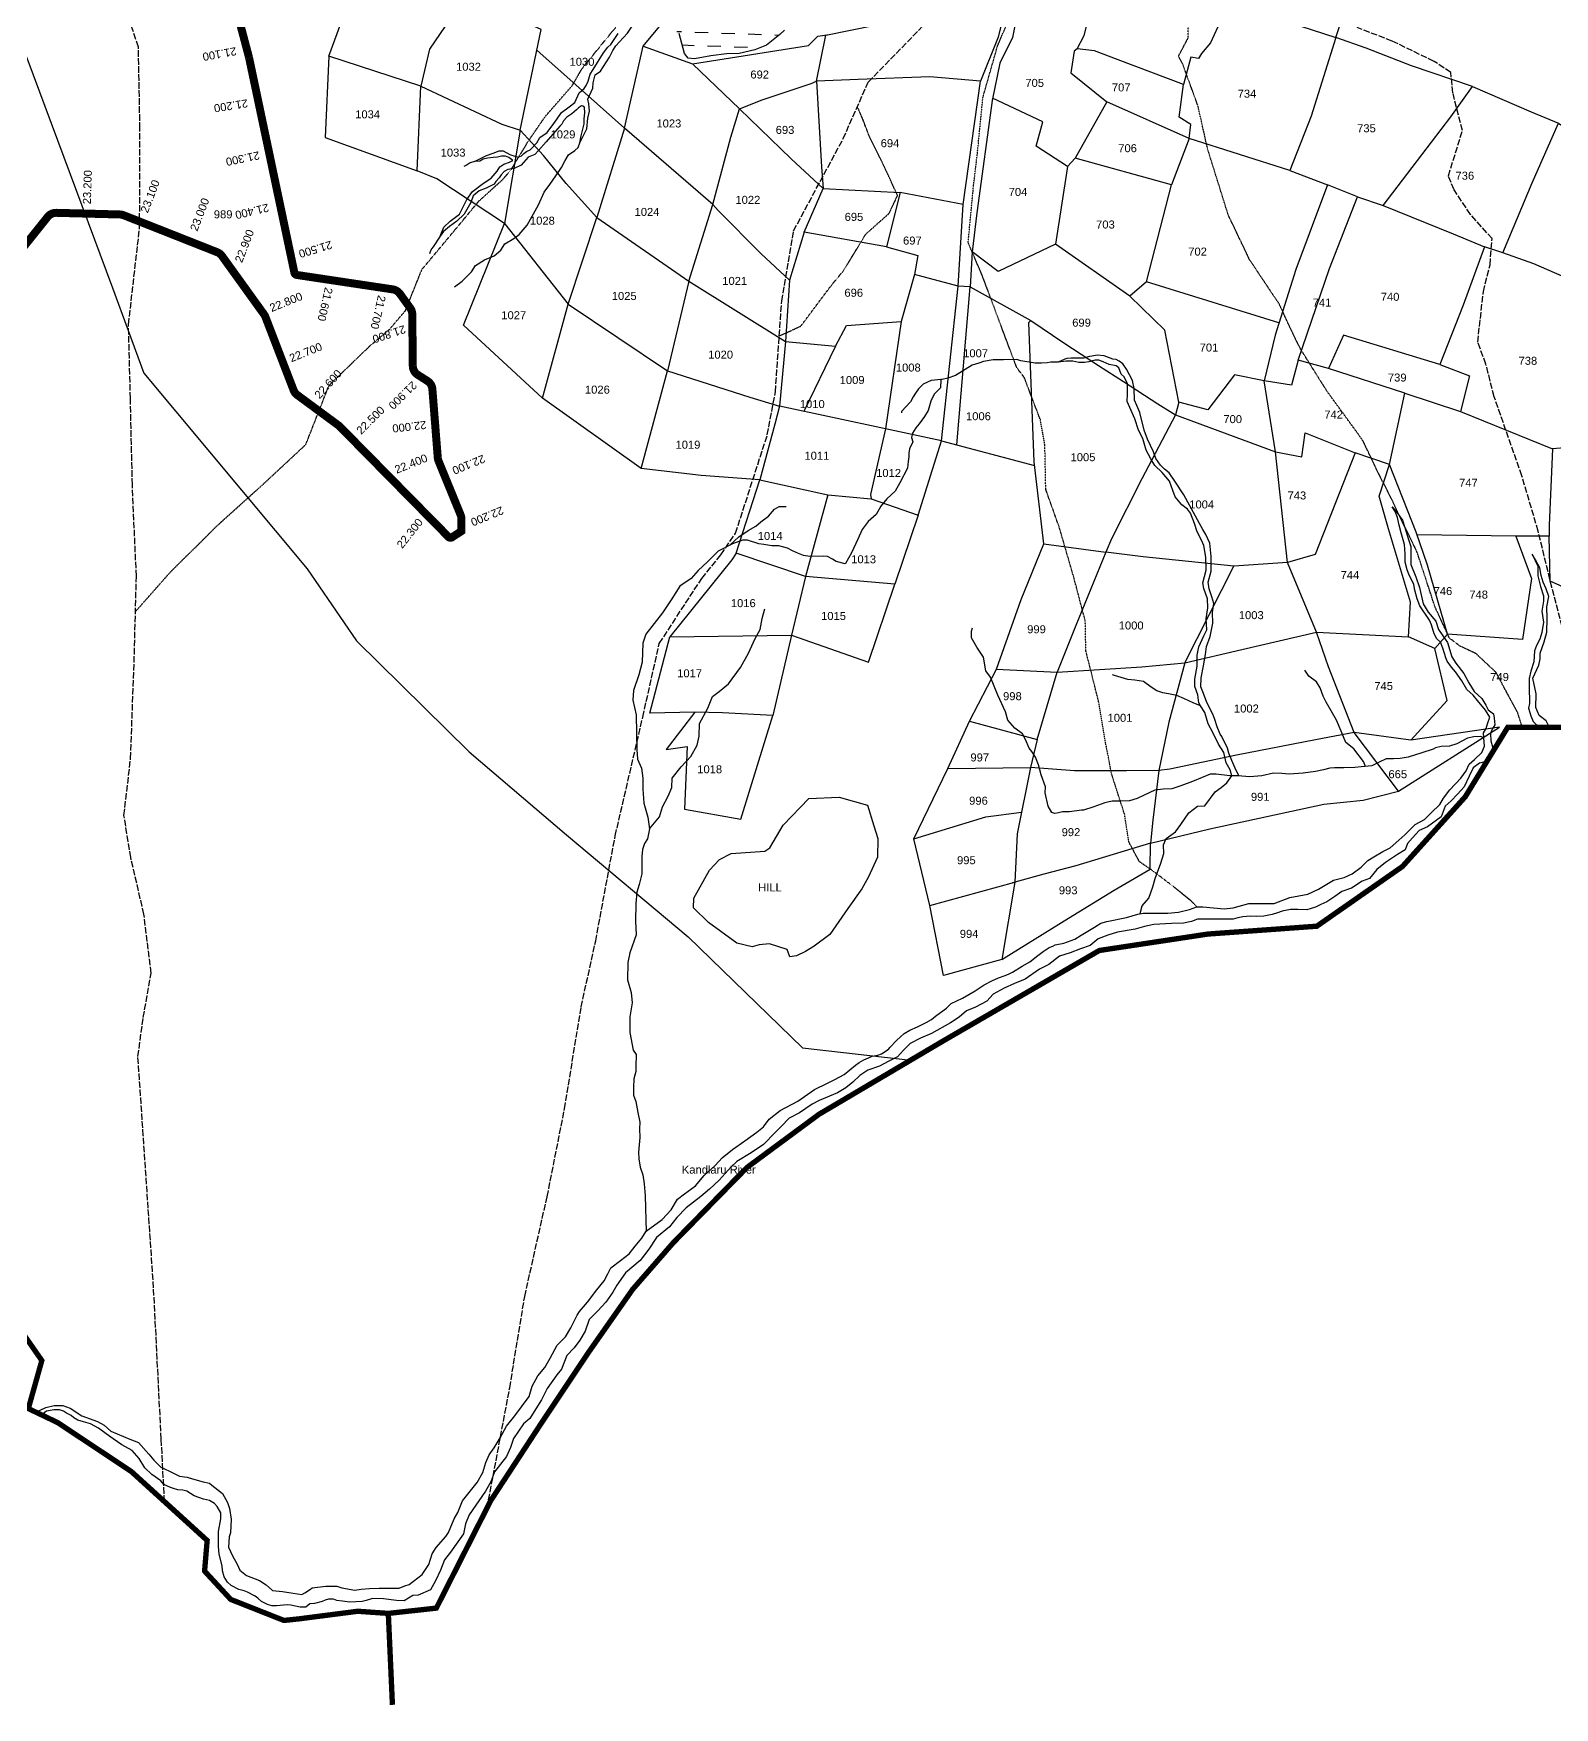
# Model space of a CAD drawing. Header units: inches. Extents: x 339104 to 349025, y 1581789 to 1595836.
# Drawn here: x 343558 to 346409, y 1584113 to 1587250 of the extents above; entities that cross this region are included whole.
import ezdxf

# ---------------------------------------------------------------- set-up
doc = ezdxf.new("R2010")
doc.units = ezdxf.units.IN
doc.header["$MEASUREMENT"] = 0
doc.header["$PDMODE"] = 32
doc.header["$PDSIZE"] = 5
for name, pattern in [('ACAD_ISO02W100', [15, 12, -3]), ('ACAD_ISO03W100', [30, 12, -18]), ('ACAD_ISO07W100', [3, 0, -3]), ('BORDER', [1.75, 0.5, -0.25, 0.5, -0.25, 0, -0.25])]:
    doc.linetypes.add(name, pattern=pattern)
for name, color, linetype in [('BLOCK', 7, 'Continuous'), ('CARTTRACK', 30, 'ACAD_ISO02W100'), ('HILL', 8, 'Continuous'), ('NALA', 4, 'Continuous'), ('SURVEY_BND', 7, 'Continuous'), ('SURVEY_NO', 7, 'Continuous'), ('WATER_BODY', 4, 'Continuous')]:
    doc.layers.add(name, color=color, linetype=linetype)
doc.layers.add('FOOTPATH', color=150, linetype='ACAD_ISO07W100', lineweight=30)
doc.layers.add('VILL_BOUNDARY', color=6, linetype='BORDER', lineweight=30)
doc.styles.get("Standard").update_dxf_attribs({"font": 'arial.ttf'})

msp = doc.modelspace()

# ---------------------------------------------------------------- hatches: boundary and pattern name
at = {"layer": 'WATER_BODY', "linetype": 'ByBlock'}
h = msp.add_hatch(dxfattribs=at)
h.set_pattern_fill('DASH', color=256, scale=200, angle=177.9590255, style=0)
h.paths.add_polyline_path([(345117.9, 1587348.2), (345120.1, 1587379.3), (345116.1, 1587416.2), (345106.7, 1587466.5), (345100.1, 1587486.6), (345087.7, 1587510.3), (345077.3, 1587521.8), (345061.8, 1587536), (345044.9, 1587546.3), (345026.3, 1587560.5), (345002.4, 1587575.2), (344986.1, 1587585.8), (344969.8, 1587595.9), (344962.2, 1587603.1), (344946.4, 1587610.4), (344935.7, 1587611.4), (344916.8, 1587611.5), (344892.6, 1587611.1), (344884.4, 1587606.4), (344847.7, 1587586.6), (344824.9, 1587572.7), (344800.4, 1587559.1), (344791.8, 1587551.2), (344771.8, 1587540.9), (344730.3, 1587517.3), (344712.8, 1587510), (344680.8, 1587494.4), (344642.8, 1587473.4), (344630.1, 1587468.5), (344616.6, 1587459.9), (344599.6, 1587452.4), (344588.4, 1587445.9), (344586.3, 1587440.1), (344586.1, 1587432.3), (344586.1, 1587425.6), (344589.6, 1587418.3), (344595.3, 1587403.3), (344604.8, 1587391.5), (344618.7, 1587376.9), (344640.3, 1587364.4), (344652.1, 1587353.9), (344667, 1587340.2), (344697.8, 1587315.1), (344716.2, 1587292.1), (344731.8, 1587276.2), (344743.8, 1587267.2), (344768.3, 1587250.3), (344778.2, 1587212.4), (344784.9, 1587203.8), (344797.2, 1587202.4), (344827.8, 1587208.2), (344857.2, 1587211.9), (344880.8, 1587212.9), (344910.2, 1587219.3), (344932.1, 1587228.1), (344957.2, 1587248.6), (344965.9, 1587256.3), (344983.6, 1587257), (345013.8, 1587256.7), (345033.8, 1587259.6), (345059.2, 1587266), (345077.2, 1587271.4), (345096.1, 1587280.2), (345106.2, 1587292.6), (345112.2, 1587314.5)])
h.paths.add_polyline_path([(345516.2, 1587515.7), (345519.7, 1587520.5), (345512.8, 1587539.8), (345501.1, 1587543), (345491.2, 1587543.1), (345480.8, 1587539.9), (345475, 1587534.5), (345469.6, 1587528.5), (345461.3, 1587517.1), (345456.9, 1587508.3), (345456.5, 1587500.7), (345458.7, 1587491.2), (345461.6, 1587486.7), (345473, 1587482.9), (345479.3, 1587484.1), (345486.3, 1587486.6), (345490.1, 1587488.2), (345495.9, 1587492.9), (345501.6, 1587496.7), (345504.8, 1587501.5), (345508.9, 1587506.9)])
h.paths.add_polyline_path([(345140.2, 1587286.1, 1), (345157.9, 1587286, 1)])
h.paths.add_polyline_path([(344675.5, 1587421.5), (345083.8, 1587420.2), (345083.9, 1587475.7), (344675.7, 1587477)], flags=24)
h.paths.add_polyline_path([(344827, 1587353.2), (344923.3, 1587352.9), (344923.4, 1587406.8), (344827.2, 1587407.1)], flags=24)

# ---------------------------------------------------------------- linework, layer by layer
at = {"layer": 'BLOCK', "color": 1, "const_width": 15}
msp.add_lwpolyline([(343454.7, 1586744.4), (343584.5, 1586906.6, -0.2348), (343600.6, 1586914.1), (343720, 1586911, -0.087642), (343726.8, 1586909.6), (343902.2, 1586840.3, -0.14357), (343911.1, 1586833.4), (343990, 1586723.8, -0.064372), (343992.5, 1586719.3), (344045.5, 1586581.6, 0.143114), (344052.3, 1586572.7), (344129.6, 1586515.7, -0.039456), (344132, 1586513.6), (344335.9, 1586306.6, 0.355967), (344342.2, 1586305.9), (344359.7, 1586317.3), (344360, 1586340.2, 0.10097), (344358.5, 1586348.1), (344317.1, 1586449.1, -0.077678), (344315.7, 1586455.1), (344305.6, 1586583.6, 0.233949), (344296.5, 1586598.8), (344278, 1586610.7, -0.252181), (344268.9, 1586627.3), (344267.9, 1586723.9, 0.154897), (344264.2, 1586735.4), (344244.6, 1586762.5, 0.201845), (344231.4, 1586770.6), (344051.1, 1586797.7, -0.313026), (344047, 1586801.7), (343962.1, 1587204.3, 0.012977), (343961.9, 1587205.3), (343839.1, 1587667.9, 0.020431)], format="xyb", dxfattribs=at)
at = {"layer": 'BLOCK', "color": 2}
for p in [(343957.2, 1587222.8), (343978.8, 1587125.2), (343999.4, 1587027.4), (343656.2, 1586912.7), (344020, 1586929.5), (343568.3, 1586886.3), (343754, 1586898.9), (343847, 1586862.1), (343928.2, 1586809.7), (344040.6, 1586831.7), (344113.7, 1586788.3), (344212.6, 1586773.4), (343986.6, 1586728.6), (344268.1, 1586704.6), (344024.4, 1586636.3), (344280.5, 1586609.1), (344076.5, 1586554.8), (344153.6, 1586491.6), (344310.5, 1586521.1), (344223.8, 1586420.4), (344327.6, 1586423.6), (344294, 1586349.2), (344359.9, 1586329.8)]:
    msp.add_point(p, dxfattribs=at)
at = {"layer": 'CARTTRACK'}
for points in [[(343803.5, 1584498.6), (343797.4, 1584615.5), (343783, 1584899.2), (343763.7, 1585184.5), (343753.6, 1585333.1), (343763.6, 1585405.8), (343778.4, 1585489.1), (343764.9, 1585599.5), (343740.2, 1585705.6), (343727.5, 1585784.9), (343739.9, 1585891.3), (343747, 1586087), (343750.7, 1586233.1), (343743.2, 1586404.6), (343739.6, 1586566), (343736, 1586704.7), (343756.8, 1586886.6), (343757.4, 1587071.7), (343754.6, 1587224.6), (343741.8, 1587263.5)], [(344408.2, 1584487), (344450.6, 1584712.1), (344478.6, 1584883.2), (344520.7, 1585070.1), (344553.4, 1585235), (344584.5, 1585425.8), (344611.7, 1585549.4), (344648.3, 1585746.4), (344700, 1585969.1), (344731, 1586107), (344810.5, 1586228.8), (344846.4, 1586273.2), (344873.9, 1586313.6), (344933.4, 1586497.8), (344948.7, 1586578.7), (344960.4, 1586748.5), (344982.7, 1586880.2), (345075.6, 1587053.1), (345122.7, 1587159.1), (345225.5, 1587264.6)], [(346625.7, 1585953.7), (346609.7, 1585967.9), (346543.7, 1586006), (346459.1, 1586064.6), (346430.9, 1586109.5), (346404, 1586212.4), (346378.6, 1586317.2), (346347.9, 1586421.3), (346296, 1586569.5), (346280.6, 1586630.3), (346265.2, 1586671.5), (346275.7, 1586766.5), (346288.2, 1586816.6), (346292.1, 1586865.7), (346251.6, 1586911.2), (346220.7, 1586957.3), (346210.1, 1586983.5), (346236.6, 1587068.1), (346218.6, 1587138.7), (346214.5, 1587177.1), (346183.3, 1587197.9), (346104.8, 1587236), (346039.1, 1587261.3)]]:
    msp.add_lwpolyline(points, dxfattribs=at)
at = {"layer": 'FOOTPATH', "ltscale": 0.0001}
for points in [[(346348.7, 1585949.9), (346340.3, 1585976.9), (346299.4, 1586052.9), (346262.1, 1586087.7), (346231.1, 1586102.6), (346212.1, 1586117.1), (346185.1, 1586175.6), (346151.1, 1586279.4), (346119.1, 1586344.9), (346102.6, 1586380), (346076.4, 1586431.7), (346050.3, 1586486.4), (346037.6, 1586504.3), (345983, 1586579.3), (345932.8, 1586659.1), (345913.4, 1586699), (345893.5, 1586742.6), (345837.7, 1586825.9), (345797.5, 1586910.2), (345758.9, 1587033.6), (345740.5, 1587115.4), (345712.3, 1587192.6), (345704.2, 1587207.7), (345722.6, 1587242), (345720.7, 1587320)], [(343749, 1586166.7), (343813.9, 1586240.2), (343903.4, 1586328.9), (343988.7, 1586405.7), (344068.3, 1586479.8), (344111.9, 1586590.7), (344162.2, 1586639.3), (344189.5, 1586665.6), (344223.7, 1586694), (344255.1, 1586730.8), (344286, 1586807.9), (344344.7, 1586878.2), (344393.4, 1586936.8), (344438.6, 1586977.5), (344453.9, 1586996.2), (344486.3, 1587049.7), (344517.1, 1587094.5), (344568, 1587152.9), (344586.4, 1587184.8), (344654.4, 1587268)], [(345738.5, 1585613.4), (345727.7, 1585624.7), (345688.2, 1585656.4), (345656, 1585680.9), (345631.1, 1585698), (345611.1, 1585735.1), (345603.3, 1585786.3), (345578.6, 1585863.3), (345567.2, 1585923), (345555.2, 1585995.4), (345530.6, 1586093.1), (345529.5, 1586149.1), (345507.8, 1586231.7), (345480.7, 1586324.9), (345455.4, 1586396.1), (345453.7, 1586478.8), (345445.4, 1586526.2), (345430.9, 1586564), (345415.2, 1586605.4), (345401.2, 1586623.7), (345382.5, 1586673.3), (345336, 1586797.6), (345309.9, 1586858.2), (345320, 1586964.6), (345326.9, 1587022.4), (345337.6, 1587130.4), (345365.3, 1587227.7), (345380.1, 1587262)], [(344955.9, 1586683.4), (344996.4, 1586701.9), (345052.4, 1586776.7), (345076.3, 1586805.7), (345118.4, 1586874.5), (345161.6, 1586912.9), (345177.7, 1586946.3), (345158.6, 1586988.2), (345143.2, 1587020.2), (345126.2, 1587053.9), (345116.3, 1587079.3), (345112, 1587090.9), (345102.2, 1587113)]]:
    msp.add_lwpolyline(points, dxfattribs=at)
at = {"layer": 'HILL', "ltscale": 0.0001}
msp.add_lwpolyline([(344970.7, 1585533.3), (344937.3, 1585544), (344918.3, 1585541.9), (344904.9, 1585538.6), (344876.5, 1585545.3), (344823, 1585583.9), (344795.2, 1585611.3), (344795.8, 1585629.5), (344824.9, 1585682.3), (344844, 1585702.3), (344865.8, 1585713.4), (344928.8, 1585717.7), (344938.3, 1585724.3), (344963, 1585766.6), (345011.2, 1585816.3), (345068.1, 1585818.9), (345121.1, 1585803.7), (345133.3, 1585765.2), (345140.4, 1585741.2), (345140.3, 1585706.6), (345122.9, 1585669.9), (345110.6, 1585647.1), (345084.2, 1585610), (345050.6, 1585561.7), (345021.5, 1585540), (345005.3, 1585530), (344988, 1585521.7), (344975.7, 1585519.6)], close=True, dxfattribs=at)
at = {"layer": 'NALA'}
for points in [[(344582.1, 1587045.5), (344595.3, 1587071.8), (344596.8, 1587091.6), (344600.2, 1587104.9), (344599.1, 1587118.4), (344597.1, 1587127.1), (344606.3, 1587147.6), (344607.3, 1587157.7), (344610.8, 1587172.6), (344620.9, 1587179.8), (344637.4, 1587205.9), (344644.1, 1587218.2), (344649.8, 1587227.3), (344663.1, 1587241.8), (344671.5, 1587251), (344682.4, 1587267.7), (344684.5, 1587277.8), (344685.8, 1587291.7), (344690.2, 1587300.3), (344693.9, 1587306.2), (344698.6, 1587314.1)], [(344384.3, 1587010.6), (344407.2, 1587021.5), (344419.4, 1587026.2), (344430.5, 1587030.2), (344438.5, 1587030.2), (344451.1, 1587023.7), (344456.5, 1587021.5), (344466.6, 1587018.1), (344472.8, 1587020.6), (344477.1, 1587025.1), (344482.3, 1587028.8), (344488.9, 1587032), (344501.2, 1587045.2), (344507, 1587055), (344520.5, 1587064.7), (344533.1, 1587081.5), (344539.4, 1587090.5), (344547.6, 1587102), (344561.9, 1587112.7), (344572.5, 1587120.9), (344580.5, 1587138.7), (344590.1, 1587146.8), (344593.9, 1587152.7), (344597.8, 1587161.1), (344601.5, 1587173.8), (344607.2, 1587182.4), (344626.1, 1587213.9), (344634.3, 1587224.5), (344640.4, 1587229.6), (344653.8, 1587250.3)], [(344347, 1586775.4), (344361.5, 1586786.1), (344378.7, 1586803.2), (344386.5, 1586815.1), (344403.3, 1586825.8), (344421.2, 1586833.2), (344433.9, 1586844.3), (344441.3, 1586856.1), (344458.5, 1586865.8), (344468.2, 1586873.5), (344483.1, 1586890.8), (344504.7, 1586928.8), (344515.1, 1586952.6), (344525.7, 1586967.2), (344536.8, 1586983.5), (344547.4, 1586999.3), (344554.7, 1587012.2), (344560.6, 1587022.9), (344572.7, 1587030.7), (344578.7, 1587036.4), (344582.1, 1587045.5), (344584.4, 1587058.7), (344590, 1587080.8), (344590.1, 1587090.5), (344591.1, 1587101.2), (344590.5, 1587111.9), (344587.9, 1587114), (344585, 1587114.4), (344579.4, 1587111.1), (344575.7, 1587107), (344567.2, 1587099.4), (344557.5, 1587093.2), (344551.5, 1587086.3), (344548.2, 1587080.1), (344544.6, 1587076.2), (344518.9, 1587047.3), (344504.4, 1587030.7), (344497.4, 1587023.1), (344485.2, 1587018.2), (344471.9, 1587003.5), (344458.9, 1586996.9), (344447.1, 1586995.1), (344440.3, 1586991.8), (344434.7, 1586985.3), (344430.6, 1586979.5), (344424.6, 1586973.1), (344421.5, 1586967.8), (344406.4, 1586960.4), (344393.1, 1586955.1), (344382.3, 1586945.8), (344377.9, 1586933.2), (344365.4, 1586911.7), (344351.6, 1586898.3), (344337.7, 1586888.5), (344326.5, 1586878.9), (344320.2, 1586870.2), (344307.2, 1586850.6), (344303.9, 1586846.6), (344301.7, 1586840.8), (344300.2, 1586837)], [(344320.2, 1586870.2), (344327, 1586887), (344338.9, 1586898.6), (344356.3, 1586911.3), (344370.4, 1586938.9), (344380.6, 1586954), (344401.6, 1586969.5), (344415.7, 1586979), (344426.8, 1586992.2), (344432, 1587000.3), (344439.8, 1587005.2), (344450.3, 1587009), (344456.1, 1587011.9), (344453.9, 1587014.2), (344448.8, 1587017.7), (344442.5, 1587020.4), (344435.2, 1587020.5), (344427.4, 1587018.7), (344419.6, 1587018), (344408.8, 1587016.8), (344400.6, 1587014.4), (344394.7, 1587010.8), (344384.3, 1587010.6), (344376.6, 1587007.9), (344370.8, 1587004.3), (344364.4, 1587001)], [(345632.6, 1585600.7), (345636.4, 1585615.5), (345648.4, 1585629.7), (345656.3, 1585651), (345660.5, 1585666.4), (345671.3, 1585695.5), (345676.6, 1585713.1), (345676.2, 1585729.5), (345681.3, 1585741.4), (345698.6, 1585754), (345708.9, 1585767.5), (345723.4, 1585789.9), (345740, 1585802), (345753.5, 1585802.8), (345773, 1585829.1), (345784.4, 1585836.9), (345794.6, 1585845.6), (345804.1, 1585859), (345801.1, 1585870.1), (345793.3, 1585883), (345789.2, 1585902.6), (345779.5, 1585918.4), (345769.2, 1585938.8), (345759.9, 1585956.3), (345753.4, 1585977.8), (345745.2, 1585990.1), (345742.6, 1585996), (345740.2, 1586010.9), (345735, 1586026.6), (345734.9, 1586040.1), (345739.1, 1586064.5), (345739.4, 1586084.9), (345742.5, 1586100.8), (345751.9, 1586121.3), (345757.2, 1586132.8), (345755.9, 1586153.3), (345759.1, 1586173.7), (345758.5, 1586190.5), (345752, 1586209.9), (345749.8, 1586220.6), (345755.8, 1586244.4), (345755.6, 1586268.6), (345751.6, 1586290.4), (345747.2, 1586300.3), (345739.4, 1586316.3), (345734.2, 1586331.7), (345726.9, 1586351.4), (345721.1, 1586358.5), (345710.5, 1586367), (345697.7, 1586381.9), (345693.5, 1586393.7), (345687.1, 1586410.9), (345673.4, 1586427.7), (345660.1, 1586440.5), (345652.5, 1586452.9), (345643.8, 1586469.5), (345637.3, 1586491.1), (345629.5, 1586506.8), (345622.6, 1586527.9), (345613, 1586549.3), (345607.8, 1586560.7), (345608.8, 1586574.2), (345608.8, 1586593.3), (345602.3, 1586606.6), (345596.7, 1586611.8), (345592.3, 1586623.6), (345587.3, 1586627.5), (345574, 1586630), (345563.1, 1586635), (345555.1, 1586637.9), (345548.1, 1586637.9), (345535.9, 1586635.1), (345528, 1586633.6), (345517.6, 1586633.6), (345506, 1586635.9), (345499.2, 1586635.9), (345493.6, 1586635.9), (345478.6, 1586634.4), (345464.7, 1586634.5), (345458.3, 1586633.2), (345447.6, 1586632.3), (345435.6, 1586632.4), (345408.4, 1586636.8), (345401, 1586639.2), (345376, 1586638.7), (345357, 1586638.3), (345338.6, 1586635.6), (345329.7, 1586632.4), (345317.5, 1586628.3), (345286.5, 1586609.1), (345271.8, 1586604.5), (345261.5, 1586602), (345258.8, 1586601.8), (345258.4, 1586586.3), (345246.2, 1586574.2), (345239.8, 1586561), (345235.1, 1586543.9), (345228.2, 1586532.1), (345218.4, 1586518.7), (345211.8, 1586511.1), (345205.4, 1586501.2), (345203.7, 1586492.8), (345206.1, 1586485.1), (345200.2, 1586471.5), (345198.5, 1586463.7), (345198.6, 1586457), (345197.2, 1586447.9), (345196.2, 1586435.8), (345182, 1586407.8), (345173.2, 1586392.4), (345157.6, 1586378.3), (345146.5, 1586364.5), (345137.7, 1586348.4), (345122.2, 1586335.5), (345111.1, 1586320.7), (345103.4, 1586302.4), (345091.3, 1586276.8), (345079.8, 1586256.6), (345079.4, 1586256.2), (345062.8, 1586260.8), (345055.5, 1586265.3), (345046.2, 1586269.9), (345038.2, 1586270.6), (345013.3, 1586269.8), (345001.4, 1586271.9), (344991.8, 1586275.8), (344980.4, 1586280.7), (344971.4, 1586285.9), (344955.3, 1586290), (344942, 1586290), (344926.7, 1586292.6), (344917.4, 1586293.9), (344896.2, 1586300.3), (344887.2, 1586300.3), (344868, 1586294), (344841.6, 1586279.8), (344821.1, 1586259.8), (344804, 1586243.5), (344791, 1586228.6), (344769.6, 1586214.3), (344754.5, 1586190.4), (344736.7, 1586164.2), (344705.6, 1586124.6), (344700.1, 1586107.3), (344698.8, 1586071.7), (344692.5, 1586048.2), (344682.5, 1586018.9), (344681.3, 1586000.5), (344687.9, 1585973.3), (344688.1, 1585938.8), (344688.8, 1585908.3), (344689.8, 1585889.9), (344697.5, 1585873.4), (344700.4, 1585854.3), (344700.3, 1585834), (344702.1, 1585807.6), (344709.7, 1585781.4), (344712.6, 1585759.4), (344708.8, 1585740.7), (344703.3, 1585732.3), (344699.2, 1585720.9), (344698.1, 1585707.7), (344698, 1585689.3), (344698, 1585675.3), (344693.5, 1585655.1), (344689, 1585641.2), (344686.7, 1585619.9), (344686.6, 1585586.8), (344687.3, 1585560.7), (344675.7, 1585526.9), (344672, 1585508.9), (344671.2, 1585476.9), (344678.5, 1585452.7), (344679.9, 1585433.5), (344675.7, 1585407.1), (344675.6, 1585378.1), (344682.2, 1585345), (344687.3, 1585336.9), (344687.2, 1585314.1), (344686.8, 1585304.5), (344683.5, 1585290.9), (344682.7, 1585275.1), (344682.6, 1585260.4), (344686.7, 1585248.3), (344691, 1585228.1), (344694.6, 1585210), (344694.1, 1585197.2), (344694.7, 1585181.2), (344692.1, 1585153.8), (344692.3, 1585141.2), (344695.1, 1585125.6), (344700.1, 1585111), (344702.5, 1585094.3), (344704.6, 1585071.9), (344705, 1585049.7), (344705.5, 1585026.1), (344706.2, 1585005.7)], [(345818.2, 1585858.6), (345812.5, 1585868.8), (345805.9, 1585883.2), (345800.8, 1585895.2), (345798.6, 1585901.6), (345796.2, 1585910.8), (345785.6, 1585932.8), (345782.5, 1585937.2), (345776.7, 1585950.7), (345772.3, 1585964.4), (345768.4, 1585974.8), (345757.1, 1585996.2), (345751.2, 1586013.2), (345746.1, 1586025.8), (345746.8, 1586042.5), (345751.3, 1586065.1), (345754.7, 1586086.3), (345756.8, 1586101.3), (345763.5, 1586120.1), (345768.3, 1586144.9), (345767.7, 1586165), (345770.4, 1586182.1), (345766.5, 1586194.6), (345761.9, 1586209.5), (345759.9, 1586222.2), (345765.6, 1586242.5), (345765.3, 1586260), (345765.2, 1586270.2), (345762.8, 1586294.7), (345755.3, 1586311.3), (345749.7, 1586320.8), (345743.7, 1586331.7), (345736.2, 1586345.7), (345714, 1586385.4), (345697.1, 1586410.9), (345686.8, 1586426.6), (345677.8, 1586433.4), (345670.6, 1586441.4), (345661.5, 1586453.4), (345657.3, 1586466.4), (345646, 1586489.6), (345640, 1586506.7), (345631.9, 1586540.1), (345626.3, 1586553.2), (345621.9, 1586562.7), (345621.3, 1586584.9), (345618.1, 1586599.8), (345606.6, 1586621.4), (345600.1, 1586631.3), (345593.3, 1586636), (345587.1, 1586639), (345580.9, 1586639.9), (345565.1, 1586646.1), (345551.9, 1586647.6), (345541.9, 1586645.7), (345537.6, 1586644.7), (345526.4, 1586642), (345517, 1586641.7), (345503.1, 1586641.4), (345495, 1586641.2), (345491, 1586640.1), (345478.6, 1586634.4)], [(345258.8, 1586601.8), (345240.5, 1586599.9), (345225.3, 1586592.9), (345216.6, 1586584.4), (345211.5, 1586576.2), (345206.6, 1586569.4), (345202, 1586559.8), (345185.2, 1586541.9), (345185.2, 1586539.5)], [(343562.4, 1584666.1), (343581.1, 1584674.8), (343596.8, 1584679.1), (343612.6, 1584679), (343626.7, 1584673.7), (343648.2, 1584659.7), (343677.6, 1584648.9), (343690.1, 1584642.2), (343702.8, 1584630.5), (343738.6, 1584615.5), (343754.4, 1584609.6), (343773.8, 1584587.8), (343783.4, 1584576.3), (343796.7, 1584563.3), (343812.9, 1584555.5), (343831.5, 1584546.7), (343845.8, 1584544.5), (343855.7, 1584541.4), (343875.9, 1584535.5), (343888.1, 1584533.1), (343892.1, 1584529.7), (343911.9, 1584513.8), (343921.3, 1584497.3), (343925.3, 1584485.9), (343928.3, 1584465.5), (343926.9, 1584440.1), (343924.5, 1584432.9), (343923.5, 1584413.5), (343930.9, 1584397.3), (343939.4, 1584381.7), (343944.4, 1584370), (343957.2, 1584360.1), (343981.7, 1584350.9), (343993.9, 1584342.9), (344005.9, 1584332.4), (344024.6, 1584330.2), (344044.8, 1584327.3), (344060.8, 1584324.9), (344066.4, 1584327.8), (344076.9, 1584334.6), (344080.5, 1584337.1), (344105.9, 1584340.2), (344126.7, 1584340.4), (344135.6, 1584337.3), (344160.4, 1584332.6), (344172.4, 1584334.5), (344187.7, 1584336.1), (344205.6, 1584336.3), (344222.8, 1584336.2), (344243.5, 1584336.2), (344254.2, 1584340.7), (344261.9, 1584343.2), (344286.2, 1584361.8), (344299.2, 1584381), (344305.2, 1584401), (344312.9, 1584413), (344330.6, 1584433.5), (344335.9, 1584440.7), (344346.3, 1584466.7), (344353, 1584478.2), (344361.9, 1584500.2), (344374.3, 1584515.9), (344389.7, 1584534.4), (344400, 1584553.3), (344406, 1584572), (344411.8, 1584586.3), (344421.5, 1584599.4), (344432.5, 1584618.3), (344444.6, 1584640), (344459.9, 1584659.5), (344472.9, 1584676.2), (344487.3, 1584695.8), (344492.5, 1584714.8), (344503.3, 1584734.4), (344516.7, 1584750), (344526.1, 1584767.8), (344539.5, 1584792.2), (344555.2, 1584807.7), (344565.4, 1584824.4), (344577.1, 1584848.2), (344581.1, 1584855), (344596.5, 1584872.8), (344613.7, 1584895.8), (344627.7, 1584912.5), (344634.4, 1584925.7), (344640.2, 1584937), (344658.5, 1584950.5), (344674.2, 1584963.2), (344685.9, 1584977.6), (344698.5, 1584992.3), (344706.2, 1585005.7), (344736.6, 1585027.6), (344753, 1585045.8), (344765.4, 1585065.3), (344778, 1585075.5), (344798.8, 1585090.7), (344815, 1585110.2), (344835.4, 1585128.4), (344849.1, 1585143.1), (344867.9, 1585158.7), (344891.6, 1585174.8), (344913.5, 1585191.4), (344926.1, 1585201.4), (344936.9, 1585215.4), (344957.4, 1585231.7), (344990.4, 1585249.4), (345021.6, 1585270.9), (345046.2, 1585283.1), (345059.9, 1585289.7), (345077.6, 1585299), (345098.9, 1585316.4), (345105.6, 1585321.5), (345114.1, 1585326.9), (345122.9, 1585330.7), (345129.9, 1585333.3), (345140.4, 1585335.4), (345147.6, 1585338.2), (345156.5, 1585343.3), (345161.3, 1585347.5), (345163.4, 1585349.7), (345176.1, 1585363.3), (345189.8, 1585375.8), (345200.9, 1585382), (345214.8, 1585388.6), (345231.5, 1585396.7), (345241.2, 1585402.4), (345249, 1585408.5), (345257.8, 1585415.6), (345269.2, 1585423.2), (345278, 1585432.1), (345299.3, 1585442.4), (345323.3, 1585456.3), (345340, 1585467.5), (345354.5, 1585474.6), (345366.9, 1585480.1), (345377.5, 1585484), (345385.3, 1585487.1), (345390.8, 1585489.5), (345393.3, 1585490.8), (345411.3, 1585502.4), (345425.4, 1585510.4), (345440.4, 1585522.5), (345450.5, 1585529.4), (345461.9, 1585537.2), (345468.6, 1585540), (345473, 1585542.1), (345489.6, 1585545.4), (345509.9, 1585552.9), (345521.9, 1585560.3), (345546.5, 1585575.6), (345558.8, 1585582.9), (345570.2, 1585585.9), (345607, 1585593.7), (345627.7, 1585599.7), (345638, 1585601.7), (345664, 1585601.8), (345684.3, 1585601.8), (345704.1, 1585603.4), (345724.6, 1585608.5), (345738.5, 1585613.4), (345750.1, 1585613.7), (345790, 1585609.8), (345806.7, 1585611.6), (345836.2, 1585619.7), (345856.9, 1585619.6), (345883.6, 1585619.6), (345912.7, 1585631), (345946.4, 1585637.3), (345966.6, 1585646.7), (345982.2, 1585656.1), (345994.6, 1585663.7), (346014.5, 1585668.5), (346029.9, 1585675.1), (346046.6, 1585687.9), (346059.2, 1585700.4), (346070.4, 1585707.2), (346087, 1585717), (346101.1, 1585724), (346117.1, 1585738.3), (346128.5, 1585748.5), (346138.8, 1585758.3), (346147.9, 1585768), (346165.2, 1585777.2), (346177.8, 1585789.5), (346193.9, 1585805.5), (346201.1, 1585817.1), (346212.8, 1585832.8), (346233.8, 1585854.4), (346243.7, 1585868.3), (346248.9, 1585880.6), (346258.8, 1585889.3), (346273.1, 1585902.6), (346277.7, 1585914.4), (346276.8, 1585929.9), (346275.9, 1585939.8), (346281.2, 1585947.4), (346283.5, 1585956.3), (346287.7, 1585969.1), (346279.6, 1585981.7), (346265, 1586000.1), (346256.9, 1586010.2), (346244.9, 1586020.9), (346235.1, 1586036.7), (346223.4, 1586054), (346216, 1586062.4), (346208, 1586073.6), (346205.2, 1586080.3), (346199.6, 1586098.3), (346195.4, 1586109.3), (346188.2, 1586115.8), (346183.5, 1586124.9), (346178.6, 1586142.2), (346174.6, 1586150.7), (346156.4, 1586177.4), (346151.5, 1586190.6), (346147, 1586206.7), (346145.3, 1586217.3), (346136.2, 1586236.7), (346133.2, 1586245), (346128.9, 1586259.1), (346128.9, 1586274.8), (346128.2, 1586292.7), (346121.5, 1586314.3), (346117.7, 1586328.9), (346114.5, 1586342.8), (346110.2, 1586354.5), (346104.9, 1586363.3), (346114.3, 1586351.7), (346124, 1586337.8), (346128.5, 1586324.1), (346135.3, 1586301.9), (346139.6, 1586288.6), (346139.7, 1586255.3), (346149.3, 1586232), (346155.9, 1586212.2), (346162.6, 1586181.4), (346172, 1586165.6), (346186.5, 1586148.8), (346191.8, 1586133.1), (346199.7, 1586121.2), (346208.2, 1586109), (346216.7, 1586082.2), (346224.2, 1586069.9), (346239.3, 1586050.6), (346248.5, 1586033.5), (346258.5, 1586016.9), (346273, 1586004), (346280.6, 1585991.4), (346285, 1585982.6), (346294.5, 1585975.4), (346296.2, 1585967.3), (346297.5, 1585954.7), (346292.1, 1585946.6), (346289, 1585938.5), (346289.6, 1585924.5), (346292.6, 1585913.3), (346297.3, 1585910.4)], [(344863.8, 1586291.8), (344880, 1586306.8), (344897.5, 1586318.6), (344911.7, 1586326.7), (344921.6, 1586335.2), (344935.8, 1586345.3), (344947, 1586358.7), (344955.9, 1586363.4), (344968.8, 1586363.9), (344968.8, 1586363.9)], [(346399.7, 1585949.7), (346393.4, 1585961.7), (346380.3, 1585972), (346374.3, 1585987.1), (346374.6, 1586012.4), (346368.3, 1586041.7), (346379.7, 1586066.1), (346382.1, 1586077.9), (346381.9, 1586088.9), (346389.7, 1586109.9), (346394.7, 1586128), (346395.2, 1586153.9), (346394.8, 1586175.5), (346398.6, 1586194.9), (346393.7, 1586209.4), (346387.9, 1586221.9), (346384, 1586234.1), (346381.7, 1586249), (346373.3, 1586263.8), (346367.4, 1586274.2), (346377.9, 1586252.1), (346377.6, 1586233.7), (346383, 1586214), (346388.3, 1586196.2), (346388.5, 1586186.1), (346385.6, 1586167.6), (346388.2, 1586147.1), (346385.5, 1586127.8), (346381.5, 1586115.2), (346375.6, 1586103), (346371.8, 1586093.2), (346370.1, 1586072.7), (346364.6, 1586054.9), (346361.6, 1586041.6), (346361.5, 1586026.4), (346361.9, 1585994.6), (346360.2, 1585985.7), (346364.6, 1585971.4), (346368.8, 1585960.8), (346375.1, 1585954.5), (346378.4, 1585949.8)], [(344712.6, 1585759.4), (344731.6, 1585781.8), (344737, 1585800.8), (344747.4, 1585820.8), (344754.4, 1585837.2), (344755, 1585854.3), (344771.9, 1585875.9), (344789.8, 1585895), (344802.2, 1585916.6), (344805.8, 1585933.1), (344806.1, 1585957.1), (344821.7, 1585985.7), (344830.9, 1586007.4), (344843.2, 1586016.7), (344860.7, 1586031.3), (344883, 1586062.1), (344898.1, 1586088.9), (344910.5, 1586116.6), (344920, 1586133), (344923.5, 1586154.1), (344929, 1586171.7)], [(346276.8, 1585929.9), (346270.8, 1585932.4), (346257.8, 1585932.3), (346246, 1585929.4), (346225.8, 1585919.2), (346212.4, 1585914.5), (346196.6, 1585914.1), (346186.3, 1585911.3), (346181.5, 1585909.1), (346160.6, 1585902), (346134.9, 1585893.9), (346119.6, 1585891.6), (346107.4, 1585890.9), (346093.5, 1585890.8), (346080.2, 1585884.7), (346066.6, 1585877.7), (346046.6, 1585875.8), (346034.7, 1585874.4), (346014.1, 1585873.9), (345996.5, 1585874), (345988.2, 1585873.3), (345976.2, 1585870.2), (345960.8, 1585866.8), (345937.7, 1585863.8), (345912, 1585861.8), (345897.8, 1585863.6), (345882.2, 1585863.8), (345860.2, 1585858.8), (345837.8, 1585857.3), (345815.6, 1585858.8), (345800.5, 1585859.2), (345775.1, 1585862.2), (345763.3, 1585862), (345748.5, 1585855.8), (345730.3, 1585848.3), (345708.4, 1585840), (345692, 1585834.5), (345675.4, 1585834.1), (345659.6, 1585832.2), (345639.6, 1585823), (345627, 1585816.6), (345612.4, 1585811.8), (345594.1, 1585811.7), (345579.9, 1585811.6), (345566, 1585808.2), (345545.5, 1585801.1), (345525.9, 1585794.6), (345522.1, 1585794.6), (345500, 1585791.6), (345487, 1585791.6), (345479.4, 1585789.9), (345472.2, 1585788.4), (345467, 1585790.1), (345459.8, 1585802.1), (345454.3, 1585827.2), (345455, 1585838.5), (345446.9, 1585861), (345441.6, 1585879.6), (345436.4, 1585894), (345429.5, 1585904.4), (345424, 1585910.9), (345417.4, 1585926.9), (345411.7, 1585937.7), (345397.5, 1585948.3), (345384.2, 1585963.4), (345379.7, 1585978.8), (345365.4, 1586010.4), (345351.6, 1586043.7), (345342.8, 1586055.5), (345338.7, 1586081.2), (345326.4, 1586100.1), (345316.4, 1586117.8), (345316.2, 1586130.1), (345318.3, 1586136.5)], [(346054.8, 1585876.6), (346051, 1585886), (346033, 1585909.7), (346018, 1585921.7), (346009, 1585942.4), (346000.5, 1585963), (345990.2, 1585980.7), (345981.3, 1585997), (345975.7, 1586008.4), (345969.7, 1586024.1), (345962.8, 1586035.3), (345948.4, 1586045.9), (345941.1, 1586057.1)], [(345745.2, 1585990.1), (345731.7, 1585995.7), (345715.2, 1586003.3), (345701.2, 1586009.8), (345685.3, 1586012.6), (345674.8, 1586014.5), (345663.4, 1586018), (345653.2, 1586025.1), (345638.6, 1586035.9), (345622.4, 1586038.4), (345609.2, 1586039.5), (345584.4, 1586046.9), (345580.3, 1586048.5)], [(346282.8, 1585886.7), (346268.3, 1585882.9), (346256.9, 1585874.1), (346249.4, 1585858.4), (346239.7, 1585838.5), (346227, 1585824.8), (346215.6, 1585812), (346204.2, 1585801.8), (346196.9, 1585782), (346187.2, 1585775.4), (346171.1, 1585763.3), (346155.5, 1585756.5), (346143, 1585742.6), (346133.6, 1585731.9), (346129.2, 1585720.5), (346114.5, 1585711.6), (346092.5, 1585696.4), (346076.3, 1585683.6), (346062, 1585666.6), (346048.6, 1585661.4), (346028.6, 1585648.6), (346010.4, 1585641.9), (345997.6, 1585632.8), (345982.2, 1585623.1), (345971.1, 1585617.7), (345961.2, 1585612.8), (345944.9, 1585607.5), (345927.7, 1585608.3), (345914.3, 1585608.7), (345904.9, 1585606.3), (345898.4, 1585605), (345890, 1585602.3), (345879.6, 1585598.8), (345864.5, 1585595.8), (345849.6, 1585595.6), (345838.6, 1585595.9), (345824.8, 1585594.9), (345815.4, 1585592.7), (345806.8, 1585590), (345794.3, 1585590.2), (345757.5, 1585590.2), (345739.8, 1585590.1), (345728.6, 1585586.2), (345713.7, 1585582.9), (345691.1, 1585582.3), (345658.3, 1585580.6), (345640.7, 1585576.6), (345622.8, 1585571.3), (345589.9, 1585565.8), (345572, 1585560.2), (345553.9, 1585553.5), (345538.4, 1585541), (345520.4, 1585534.9), (345501.1, 1585526.9), (345481.3, 1585520.7), (345460.9, 1585505.3), (345443.4, 1585496.4), (345416.9, 1585477.9), (345397, 1585470), (345377.2, 1585461.1), (345357, 1585449.6), (345345.1, 1585436.5), (345323.5, 1585425.4), (345307, 1585418.6), (345292.8, 1585406.8), (345277, 1585396.2), (345241.1, 1585375.9), (345220.5, 1585367), (345201.4, 1585357.3), (345188.5, 1585344.5), (345177.4, 1585332.1), (345160.2, 1585323.7), (345143.5, 1585314.9), (345122.1, 1585307.4), (345106.6, 1585297.1), (345093.6, 1585284.9), (345080.8, 1585274.4), (345065.2, 1585265.1), (345030.9, 1585250.6), (345017.3, 1585243.4), (344994, 1585227.1), (344974.3, 1585217.4), (344959.3, 1585201.7), (344948.5, 1585191), (344926.2, 1585167.9), (344903, 1585152.1), (344876.2, 1585136), (344865.5, 1585125.9), (344843.2, 1585101.1), (344825, 1585084.5), (344808.7, 1585070.3), (344781.1, 1585049), (344763.6, 1585031), (344750.2, 1585013.4), (344725.7, 1584993.7), (344711.4, 1584972), (344695.2, 1584950.9), (344667.4, 1584927.2), (344651.5, 1584904.1), (344644.1, 1584891.1), (344630.8, 1584872.8), (344615.5, 1584856.1), (344599.7, 1584839.8), (344591.9, 1584818.4), (344582.2, 1584801), (344571.1, 1584786.7), (344557.5, 1584772.5), (344547.6, 1584746.8), (344538.7, 1584736.4), (344520.5, 1584711), (344510.1, 1584689.3), (344499.7, 1584672.6), (344488.1, 1584654.3), (344476.6, 1584644.7), (344457.6, 1584616.7), (344452, 1584600.2), (344444.6, 1584583.2), (344421.8, 1584554.8), (344415, 1584535.9), (344404.9, 1584518.1), (344374.8, 1584473.9), (344367.6, 1584456.8), (344363.9, 1584438.3), (344339.3, 1584404.1), (344328.3, 1584389.9), (344320.8, 1584370.1), (344311.4, 1584350.4), (344302.2, 1584333.5), (344279.1, 1584323.4), (344269, 1584322.5), (344252.7, 1584312.6), (344238.1, 1584313.2), (344213.8, 1584316.2), (344193.4, 1584317.3), (344181.4, 1584313.3), (344174.1, 1584311.5), (344150.4, 1584310.2), (344137, 1584312), (344126.2, 1584313.4), (344120, 1584315.7), (344110.7, 1584315.6), (344104.9, 1584314), (344098.9, 1584311.3), (344084.9, 1584307.8), (344075.7, 1584307), (344068.6, 1584300.7), (344057.7, 1584300.6), (344040.5, 1584304.5), (344033.2, 1584305.5), (344013.5, 1584303.5), (344004.5, 1584303.5), (343996.6, 1584306.1), (343985.5, 1584311.8), (343979.2, 1584317.1), (343975, 1584320.1), (343971.9, 1584322.1), (343959.3, 1584329.1), (343952.6, 1584331.6), (343943, 1584333.9), (343928.5, 1584341.2), (343921.8, 1584347.6), (343915.3, 1584357.5), (343912.2, 1584368.9), (343911.7, 1584378.3), (343905.9, 1584400.1), (343904.5, 1584414.8), (343904.6, 1584426.5), (343904.6, 1584442.5), (343909, 1584466.7), (343909, 1584477.6), (343902.2, 1584489.3), (343897.1, 1584495.3), (343887.9, 1584501.1), (343876.4, 1584503.6), (343859, 1584509.7), (343845.2, 1584518), (343837.5, 1584520), (343828.2, 1584521), (343820.6, 1584523.3), (343814.9, 1584525.4), (343801.9, 1584530.5), (343796.6, 1584537.4), (343780, 1584549.3), (343766.6, 1584562.1), (343756.1, 1584579.7), (343743.1, 1584594.5), (343723.5, 1584605.1), (343707.3, 1584616.4), (343694.2, 1584625.9), (343679.6, 1584636.6), (343664.5, 1584644.2), (343651.5, 1584648.2), (343641.1, 1584651.6), (343633.7, 1584655.6), (343628.2, 1584660.2), (343619.5, 1584664.5), (343613.9, 1584668.4), (343606.8, 1584670.5), (343600.8, 1584670.5), (343596.2, 1584670.6), (343585.9, 1584668.9), (343582.2, 1584668.1), (343577.7, 1584665.4), (343574.9, 1584660.3)]]:
    msp.add_lwpolyline(points, dxfattribs=at)
at = {"layer": 'SURVEY_BND'}
for points in [[(345999.2, 1587242.6), (346097, 1587533.4), (345898.2, 1587551), (345822.3, 1587561.8), (345828.5, 1587429.5), (345798.6, 1587324.4)], [(345536.1, 1587281.1), (345569.1, 1587422.3), (345547.2, 1587438), (345578, 1587518.8), (345685.6, 1587495.8), (345693.6, 1587351), (345798.6, 1587324.4), (345798.6, 1587307.6), (345764.4, 1587232.6), (345747.5, 1587212.7), (345741.9, 1587203.3), (345727.2, 1587205.8), (345713.7, 1587154.9)], [(344111.6, 1587207.5), (344134.1, 1587268.9), (344131.6, 1587404.5), (344307.8, 1587345.5), (344342.2, 1587333.6), (344329.6, 1587264), (344300.4, 1587220.7), (344284, 1587151.7)], [(344700.8, 1587226.6), (344731.1, 1587263.2), (344611.7, 1587366.1), (344540.1, 1587430.7)], [(345025.9, 1587161.1), (345043, 1587247.3), (345135.7, 1587266), (345140.4, 1587352.8), (345167.4, 1587357.4), (345173.8, 1587374.4), (345297.6, 1587396.3), (345401.3, 1587401.7), (345391.5, 1587347.4), (345366.5, 1587243), (345332.9, 1587161.1)], [(344470.1, 1587069.2), (344509.3, 1587257.6), (344342.2, 1587333.6)], [(345514.2, 1587221.4), (345527.3, 1587246.4), (345536.1, 1587281.1), (345458.3, 1587306.8), (345400.6, 1587280.5), (345393.3, 1587242.5), (345369.1, 1587194.8), (345354.7, 1587124.4)], [(345798.6, 1587307.6), (345999.2, 1587242.6)], [(343498.3, 1587277.5), (343545.3, 1587204.7), (343705.8, 1586773.8), (343764.5, 1586613.5), (344070.8, 1586247), (344163.3, 1586112.1), (344374.5, 1585903.6), (344557.2, 1585748.3), (344784.8, 1585557.2), (344999.7, 1585349.3), (345202.5, 1585326.2)], [(344793.3, 1587193.6), (345010.5, 1587227.8), (345028.3, 1587245.4), (345049.3, 1587248.6)], [(344501.2, 1587218.9), (344665.8, 1587072.9), (344613.7, 1586905.1)], [(344665.8, 1587072.9), (344700.8, 1587226.6), (344793.3, 1587193.6), (344881.3, 1587108.7)], [(345724.2, 1587053.6), (345727.4, 1587079.6), (345705.2, 1587093.6), (345713.7, 1587154.9), (345591.4, 1587201.1), (345546.8, 1587217.7), (345514.2, 1587221.4), (345508.7, 1587216.9), (345502.7, 1587176.7), (345569.8, 1587122.2)], [(346255.5, 1587151.1), (346140.9, 1587189.8), (346056.2, 1587222.4), (345999.2, 1587242.6), (345952.8, 1587095.3), (345913, 1586993.2), (345983.5, 1586966.6)], [(344284, 1587151.7), (344111.6, 1587207.5), (344104.5, 1587055.2), (344276.9, 1586993.1)], [(345038, 1586959.9), (344978.4, 1587015.2), (344881.3, 1587108.7), (344923.6, 1587125.8), (345015.5, 1587156.4), (345025.9, 1587161.1)], [(345300.3, 1586929.5), (345332.9, 1587161.1), (345237.9, 1587168.8), (345103.5, 1587164), (345025.9, 1587161.1), (345035, 1587000.3), (345038, 1586959.9)], [(344441.1, 1586894), (344313.7, 1586977.9), (344276.9, 1586993.1), (344284, 1587151.7), (344435.6, 1587080.2), (344470.1, 1587069.2), (344441.1, 1586894)], [(345496.2, 1587001.1), (345437.5, 1587038.9), (345450.2, 1587084.5), (345355.3, 1587129.2), (345326.4, 1586914.3), (345317.2, 1586841.2)], [(345724.2, 1587053.6), (345569.8, 1587122.2), (345510.6, 1587016.5)], [(346087.6, 1586928), (346214.5, 1587094.3), (346255.5, 1587151.1), (346365.4, 1587103.5), (346416.5, 1587081.9)], [(344975.1, 1586787.9), (344922.2, 1586837.5), (344841.4, 1586918.3), (344831.1, 1586929.9), (344865.3, 1587056.1), (344881.3, 1587108.7)], [(344613.7, 1586905.1), (344556.6, 1586969), (344513.9, 1587021.5), (344470.1, 1587069.2)], [(344831.1, 1586929.9), (344665.8, 1587072.9)], [(346532.2, 1586744.2), (346495.1, 1586763.9), (346370.5, 1586818.4), (346312.3, 1586839.1), (346366.9, 1586970.1), (346416.5, 1587081.9), (346530.4, 1587005.3), (346607.9, 1586956.3)], [(345913, 1586993.2), (345724.2, 1587053.6), (345691.3, 1586966.5)], [(345644.4, 1586784.8), (345691.3, 1586966.5), (345510.6, 1587016.5), (345496.2, 1587001.1), (345473.8, 1586855.3)], [(345928.6, 1586637.8), (345987.5, 1586809.7), (346039.8, 1586943.8), (345983.5, 1586966.6), (345924.1, 1586807.6), (345885.4, 1586685.1), (345865, 1586599.3)], [(345002.7, 1586877.7), (345038, 1586959.9), (345182.4, 1586952)], [(345291, 1586776.4), (345300.3, 1586929.5), (345182.4, 1586952), (345156.9, 1586850.4), (345215.7, 1586834.3), (345209.4, 1586798.7)], [(346039.8, 1586943.8), (346087.6, 1586928), (346218.9, 1586874.6), (346278.1, 1586850.3)], [(344559.9, 1586742.9), (344613.7, 1586905.1), (344786.4, 1586786.2), (344746.4, 1586617.8)], [(344786.4, 1586786.2), (344831.1, 1586929.9)], [(344512.1, 1586567), (344363.7, 1586703.8), (344441.1, 1586894), (344559.9, 1586742.9)], [(345156.9, 1586850.4), (345002.7, 1586877.7), (344975.1, 1586787.9), (344967.3, 1586673.1)], [(345705.1, 1586559.5), (345678.7, 1586694.3), (345612.9, 1586757.6), (345473.8, 1586855.3), (345366.3, 1586804.4), (345317.2, 1586841.2), (345313.9, 1586775.2), (345427.2, 1586712.4)], [(346312.3, 1586839.1), (346278.1, 1586850.3), (346238, 1586740.8), (346194.3, 1586629.8), (346250, 1586608.3), (346233, 1586541.6)], [(344786.4, 1586786.2), (344967.3, 1586673.1), (344956.1, 1586551.5)], [(345260.1, 1586486.5), (345291, 1586776.4), (345209.4, 1586798.7), (345184.5, 1586710.4)], [(345288.6, 1586479), (345313.9, 1586775.2), (345291, 1586776.4)], [(345892.6, 1586707.9), (345644.4, 1586784.8), (345612.9, 1586757.6)], [(344696.7, 1586434.9), (344512.1, 1586567), (344559.9, 1586742.9), (344746.4, 1586617.8)], [(345061.5, 1586664), (345082, 1586702.8), (345184.5, 1586710.4), (345154.9, 1586509.1)], [(345452, 1586293.5), (345433.6, 1586447.2), (345423.5, 1586708.8), (345427.2, 1586712.4), (345489.1, 1586670.6), (345554.2, 1586627.7), (345601.3, 1586598), (345665.7, 1586556.4), (345698.6, 1586535.7), (345635.3, 1586415.6), (345578.6, 1586302.8), (345568.3, 1586278.2)], [(346194.3, 1586629.8), (346013.8, 1586684.7), (345985.5, 1586622.5)], [(344967.3, 1586673.1), (345061.5, 1586664), (345002, 1586541.7)], [(346099.6, 1586442.5), (346128.5, 1586576.3), (345985.5, 1586622.5), (345928.6, 1586637.8), (345916.2, 1586590.8), (345865, 1586599.3)], [(344919.3, 1586413.8), (344809.6, 1586421.7), (344696.7, 1586434.9), (344746.4, 1586617.8), (344900.4, 1586568.9), (344956.1, 1586551.5)], [(345886.3, 1586466.4), (345865, 1586599.3), (345809, 1586610.4), (345759.1, 1586544.7), (345705.1, 1586559.5), (345698.6, 1586535.7)], [(346128.5, 1586576.3), (346233, 1586541.6), (346405.6, 1586471.9)], [(345154.9, 1586509.1), (344956.1, 1586551.5), (344947.4, 1586517.8), (344919.3, 1586413.8)], [(345698.6, 1586535.7), (345886.3, 1586466.4)], [(345216.3, 1586347.5), (345260.1, 1586486.5), (345154.9, 1586509.1), (345126.7, 1586386.2), (345127.9, 1586378)], [(345908.8, 1586258.5), (345886.3, 1586466.4), (345935.3, 1586456.9), (345941.9, 1586501.5), (346035.6, 1586464.4)], [(345260.1, 1586486.5), (345434.4, 1586440.7)], [(345963.2, 1586128), (346135.1, 1586119.4), (346138.9, 1586184.6), (346098.2, 1586321.8), (346080.1, 1586383.1), (346099.6, 1586442.5), (346035.6, 1586464.4), (345960.3, 1586273.8), (345908.8, 1586258.5)], [(346703.5, 1586406.9), (346586.7, 1586439.8), (346464.8, 1586476.5), (346405.6, 1586471.9), (346399.1, 1586328.7), (346399.1, 1586308)], [(346184.6, 1586097.7), (346208.6, 1586124.7), (346170.8, 1586253.6), (346149.9, 1586315.6), (346099.6, 1586442.5)], [(344874.8, 1586276), (344919.3, 1586413.8), (345046.7, 1586385.6), (345004.8, 1586232.7)], [(345046.7, 1586385.6), (345127.9, 1586378), (345216.3, 1586347.5), (345172.5, 1586218)], [(346336.3, 1586307.9), (346151.6, 1586310.4)], [(346437.2, 1586207.5), (346401.2, 1586224), (346399.1, 1586308), (346336.3, 1586307.9), (346366.1, 1586228.7), (346348.8, 1586114.3), (346208.6, 1586124.7)], [(345004.8, 1586232.7), (344874.8, 1586276), (344866.7, 1586263.6), (344751, 1586119.6)], [(345363, 1586058.7), (345409.4, 1586189.2), (345452, 1586293.5), (345568.3, 1586278.2), (345511.5, 1586140.6), (345476.8, 1586053.1)], [(345715.8, 1586070.5), (345808.1, 1586251.8), (345638.2, 1586269.3), (345568.3, 1586278.2)], [(345715.8, 1586070.5), (345822.9, 1586095.5), (345963.2, 1586128), (345908.8, 1586258.5), (345808.1, 1586251.8)], [(344978.8, 1586122.6), (345123.1, 1586072.2), (345172.5, 1586218), (345004.8, 1586232.7), (344978.8, 1586122.6)], [(344797.8, 1585978.1), (344713.5, 1585976.3), (344751, 1586119.6), (344978.8, 1586122.6), (344943.8, 1585972.1)], [(346033.5, 1585940.1), (345985.5, 1586063.3), (345963.2, 1586128)], [(346139.8, 1585925.6), (346207.6, 1586000.4), (346184.6, 1586097.7), (346135.1, 1586119.4)], [(345312.5, 1585961.3), (345363, 1586058.7), (345476.8, 1586053.1)], [(345439.1, 1585926.8), (345476.8, 1586053.1), (345635.3, 1586063), (345715.8, 1586070.5), (345686.4, 1585959.4), (345667.5, 1585869.2)], [(344778, 1585796.4), (344883.8, 1585777.5), (344943.8, 1585972.1), (344849.7, 1585977.3), (344797.8, 1585978.1), (344743.7, 1585908.4), (344783.3, 1585913.8), (344778, 1585796.4)], [(345271.7, 1585872.7), (345312.5, 1585961.3), (345439.1, 1585926.8), (345426.6, 1585874.6)], [(345651.6, 1585732.9), (345763, 1585759.5), (345976.6, 1585806.1), (346050.7, 1585813.5), (346116.5, 1585829.9), (346033.5, 1585940.1), (345961, 1585926.1), (345812.9, 1585897.9), (345688.2, 1585871.4), (345667.5, 1585869.2), (345656.3, 1585776.1), (345651.6, 1585732.9)], [(346116.5, 1585829.9), (346306, 1585950), (346139.8, 1585925.6), (346033.5, 1585940.1)], [(345208.3, 1585741), (345271.7, 1585872.7), (345426.6, 1585874.6)], [(345667.5, 1585869.2), (345607, 1585868.3), (345509, 1585868.2), (345426.6, 1585874.6), (345401.7, 1585750.5), (345397.4, 1585659.9)], [(345237.8, 1585615.7), (345208.3, 1585741), (345343.2, 1585782.4), (345409.8, 1585791.1)], [(345372.9, 1585514.8), (345497.8, 1585592), (345583.4, 1585644.8), (345651.4, 1585684), (345651.6, 1585732.9), (345511.6, 1585690.2), (345451.9, 1585674.4), (345392.8, 1585658.7)], [(345264, 1585485), (345237.8, 1585615.7), (345397.4, 1585659.9), (345372.9, 1585514.8), (345264, 1585485)]]:
    msp.add_lwpolyline(points, dxfattribs=at)
at = {"layer": 'VILL_BOUNDARY', "color": 6, "linetype": 'ACAD_ISO03W100', "lineweight": -2, "ltscale": 3, "const_width": 10}
for points in [[(346493.4, 1585949.4), (346321.5, 1585950), (346241.8, 1585819.7), (346124, 1585689), (345963.5, 1585577.1), (345759.3, 1585562.4), (345555.8, 1585531.6), (345264, 1585362.6), (345030.3, 1585224.6), (344895.3, 1585124.9), (344757.5, 1584984.3), (344681.1, 1584896.6), (344598.6, 1584778.8), (344512.3, 1584649.5), (344414.9, 1584500.4), (344313, 1584299.1), (344223, 1584289.2), (344165.5, 1584293.2), (344055.7, 1584279), (344027.3, 1584276), (343927.6, 1584315.4), (343878.6, 1584368.5), (343883.4, 1584425.9), (343741.5, 1584554.9), (343603.6, 1584646.6), (343548.2, 1584673.1), (343573.5, 1584763.1), (343491.3, 1584881.4)], [(344223, 1584289.2), (344230.7, 1584117.8)]]:
    msp.add_lwpolyline(points, dxfattribs=at)
at = {"layer": 'WATER_BODY'}
msp.add_lwpolyline([(344965.9, 1587256.3), (344957.2, 1587248.6), (344932.1, 1587228.1), (344910.2, 1587219.3), (344880.8, 1587212.9), (344857.2, 1587211.9), (344827.8, 1587208.2), (344797.2, 1587202.4), (344784.9, 1587203.8), (344778.2, 1587212.4), (344768.3, 1587250.3)], dxfattribs=at)

# ---------------------------------------------------------------- texts
at = {"layer": 'BLOCK', "color": 0}
for s, rotation, p in [('21.100', 190.1543, (343936.9, 1587224.7)), ('21.200', 188.9851, (343958.5, 1587127)), ('21.300', 191.7908, (343980, 1587029.5)), ('23.200', 88.1291, (343665.3, 1586929.9)), ('23.100', 68.8753, (343771.9, 1586912.5)), ('23.000', 68.8753, (343864.8, 1586878.4)), ('21.400', 193.4561, (343997, 1586931.5)), ('22.900', 68.8753, (343948.7, 1586819.4)), ('21.500', 196.6904, (344115, 1586862)), ('22.800', 21.8014, (344004.3, 1586728.1)), ('21.600', 257.0702, (344104.5, 1586775.5)), ('21.700', 257.0702, (344203.9, 1586760.6)), ('21.800', 198.4349, (344252.6, 1586703.8)), ('22.700', 21.8014, (344041.1, 1586633.8)), ('22.600', 47.9895, (344094.2, 1586564.3)), ('21.900', 224.3323, (344267.8, 1586599.7)), ('22.500', 44.8629, (344172.1, 1586497.6)), ('22.000', 186.3402, (344293.5, 1586524.2)), ('22.400', 21.8014, (344238.6, 1586425)), ('22.100', 202.2204, (344400.6, 1586461.2)), ('22.300', 51.5392, (344249.1, 1586283.7)), ('22.200', 202.2204, (344435.2, 1586364.3))]:
    msp.add_text(s, height=15, rotation=rotation, dxfattribs=at).set_placement(p)
at = {"layer": 'SURVEY_NO'}
for s, p in [('1032', (344350, 1587180.4)), ('1030', (344562.7, 1587189.7)), ('692', (344901.7, 1587165.8)), ('705', (345417.2, 1587150.1)), ('707', (345579.3, 1587141.6)), ('734', (345815.1, 1587129.9)), ('1034', (344160.9, 1587091.2)), ('1029', (344527.1, 1587053.6)), ('1023', (344725.6, 1587074.1)), ('693', (344949.2, 1587062)), ('735', (346039.1, 1587065.1)), ('1033', (344321.1, 1587019.5)), ('694', (345146, 1587037.1)), ('706', (345591.3, 1587027.7)), ('736', (346223.5, 1586976.2)), ('1022', (344873.7, 1586930.9)), ('704', (345385.9, 1586945.7)), ('989', (343895.9, 1586903.8)), ('1028', (344488.5, 1586891.9)), ('1024', (344684.6, 1586908.3)), ('695', (345078.4, 1586899)), ('703', (345549.8, 1586884.7)), ('697', (345187.9, 1586854.6)), ('702', (345722.5, 1586833.9)), ('1021', (344849, 1586779)), ('1025', (344641.9, 1586750.8)), ('696', (345078, 1586756.8)), ('741', (345955.8, 1586738.4)), ('740', (346083.4, 1586749.2)), ('1027', (344434.8, 1586714.7)), ('699', (345505, 1586700.8)), ('1020', (344822.6, 1586640.8)), ('1007', (345300.6, 1586643.4)), ('701', (345743.9, 1586654.1)), ('1008', (345174.4, 1586616.6)), ('738', (346341.7, 1586629.3)), ('1026', (344591.6, 1586575.2)), ('1009', (345069.1, 1586593.2)), ('739', (346096.8, 1586597.9)), ('1010', (344994.4, 1586548.2)), ('1006', (345305.9, 1586525.4)), ('700', (345788.3, 1586520)), ('742', (345977.5, 1586528.4)), ('1019', (344761.4, 1586472)), ('1011', (345003.1, 1586451.4)), ('1005', (345501.9, 1586448.6)), ('1012', (345137.5, 1586419)), ('747', (346230.2, 1586400.6)), ('1004', (345724.4, 1586360.1)), ('743', (345908.7, 1586376.9)), ('1014', (344915.5, 1586301)), ('1013', (345090.7, 1586257.3)), ('744', (346008.1, 1586227.7)), ('746', (346182.5, 1586197.7)), ('1016', (344865.1, 1586175.1)), ('748', (346249.4, 1586191.1)), ('1015', (345034.3, 1586151)), ('1003', (345817.3, 1586152.6)), ('999', (345420.6, 1586126.1)), ('1000', (345592.2, 1586133.2)), ('1017', (344764.5, 1586043.6)), ('745', (346071.3, 1586019.8)), ('749', (346288.6, 1586036.6)), ('998', (345375.4, 1586000.7)), ('1002', (345808.2, 1585977.6)), ('1001', (345571.3, 1585960.2)), ('997', (345314.2, 1585885.9)), ('1018', (344802.1, 1585863.7)), ('665', (346097.8, 1585854.5)), ('996', (345311.8, 1585804.8)), ('991', (345840, 1585812.1)), ('992', (345485.2, 1585745.9)), ('995', (345289.1, 1585693.3)), ('HILL', (344916.3, 1585642.2)), ('993', (345480, 1585636.9)), ('994', (345294.3, 1585555.3)), ('Kandlaru River', (344773.2, 1585113.4))]:
    msp.add_text(s, height=15, dxfattribs=at).set_placement(p)

doc.saveas('drawing.dxf')
